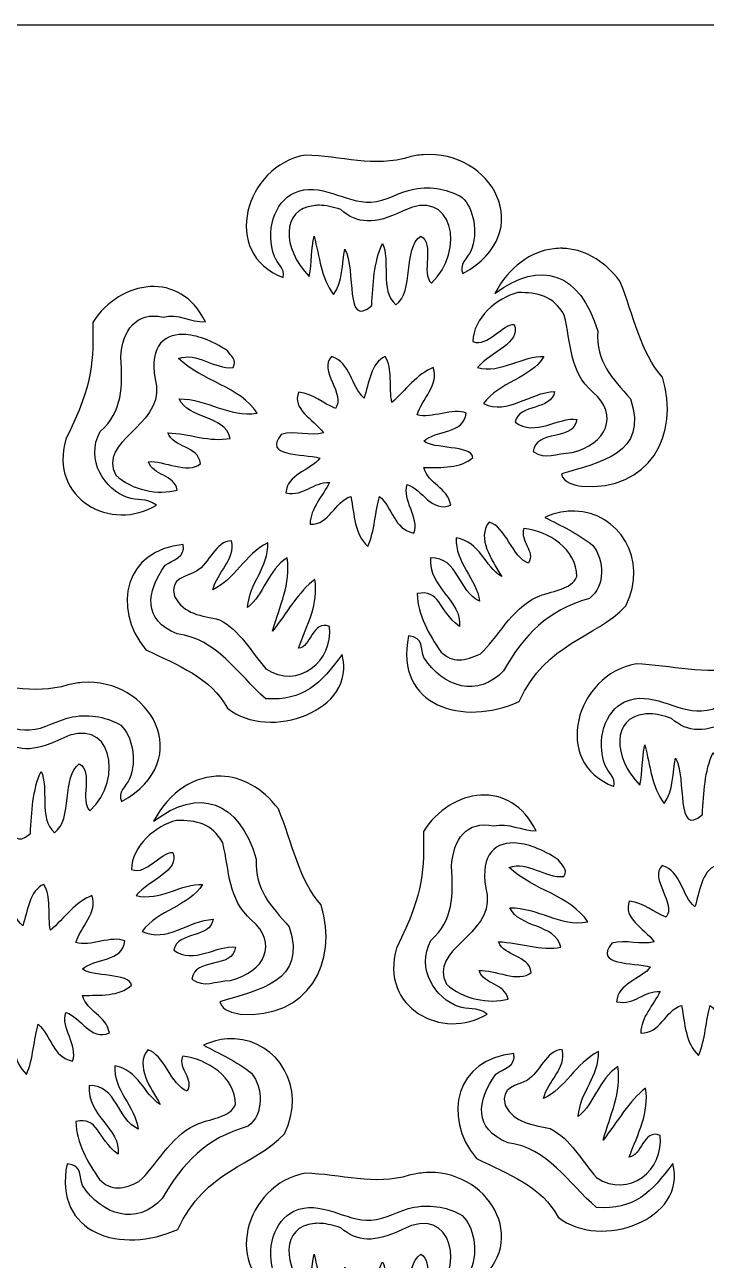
# Model space of a CAD drawing. Header units: centimetres. Extents: x 0.61 to 6.5, y -2.57 to 5.65.
# Drawn here: x 3.648 to 5.075, y 3.064 to 5.65 of the extents above; entities that cross this region are included whole.
import ezdxf

# ---------------------------------------------------------------- set-up
doc = ezdxf.new("R2010")
doc.units = ezdxf.units.CM
doc.header["$MEASUREMENT"] = 0
doc.layers.add('Layer 1', color=7, linetype='Continuous')

msp = doc.modelspace()

# ---------------------------------------------------------------- linework, layer by layer
at = {"layer": 'Layer 1', "color": 253}
for points, knots in [([(0.98792, 5.64961), (0.78502, 5.64961), (0.60758, 5.498), (0.60758, 5.29573), (0.60758, 5.29573), (0.60758, 5.29573), (0.61171, 5.29904), (0.61171, 5.29904), (0.61171, 5.29904), (0.61171, 5.29904), (0.61171, -2.19776), (0.61171, -2.19776), (0.61171, -2.19776), (0.61171, -2.19776), (0.61998, -2.19859), (0.61998, -2.19859), (0.61998, -2.19859), (0.62344, -2.39788), (0.78718, -2.55826), (0.98791, -2.55826), (0.98791, -2.55826), (0.98791, -2.55826), (6.13488, -2.57314), (6.13488, -2.57314), (6.13488, -2.57314), (6.3582, -2.55464), (6.46713, -2.41493), (6.50116, -2.20603), (6.50116, -2.20603), (6.50116, -2.20603), (6.50034, 5.27754), (6.50034, 5.27754), (6.50034, 5.27754), (6.48745, 5.50493), (6.34686, 5.61536), (6.13406, 5.64961), (6.13406, 5.64961), (6.13406, 5.64961), (0.98791, 5.64961), (0.98791, 5.64961), (0.98791, 5.64961), (0.98791, 5.64961), (0.98792, 5.64961), (0.98792, 5.64961)], [0, 0, 0, 0, 0.0833333, 0.0833333, 0.0833333, 0.0833333, 0.1666667, 0.1666667, 0.1666667, 0.1666667, 0.25, 0.25, 0.25, 0.25, 0.3333333, 0.3333333, 0.3333333, 0.3333333, 0.4166667, 0.4166667, 0.4166667, 0.4166667, 0.5, 0.5, 0.5, 0.5, 0.5833333, 0.5833333, 0.5833333, 0.5833333, 0.6666667, 0.6666667, 0.6666667, 0.6666667, 0.75, 0.75, 0.75, 0.75, 0.8333333, 0.8333333, 0.8333333, 0.8333333, 1, 1, 1, 1]), ([(4.48208, 5.37758), (4.62442, 5.38905), (4.72439, 5.21629), (4.56559, 5.12871), (4.56559, 5.12871), (4.55632, 5.14682), (4.575, 5.16181), (4.58213, 5.17584), (4.58213, 5.17584), (4.59877, 5.21511), (4.58761, 5.26578), (4.56394, 5.28829), (4.56394, 5.28829), (4.53704, 5.30415), (4.50099, 5.3129), (4.46307, 5.30565), (4.46307, 5.30565), (4.43144, 5.2996), (4.40404, 5.27999), (4.37294, 5.27836), (4.37294, 5.27836), (4.31942, 5.27556), (4.26686, 5.323), (4.21171, 5.29738), (4.21171, 5.29738), (4.17119, 5.2785), (4.15095, 5.21744), (4.17119, 5.16426), (4.17119, 5.16426), (4.17665, 5.14996), (4.19347, 5.1406), (4.18938, 5.12044), (4.18938, 5.12044), (4.05684, 5.16993), (4.10993, 5.3552), (4.23568, 5.37676), (4.23568, 5.37676), (4.30892, 5.37521), (4.38131, 5.3498), (4.45314, 5.37263), (4.45314, 5.37263), (4.46294, 5.37511), (4.47259, 5.37683), (4.48208, 5.37759), (4.48208, 5.37759), (4.48208, 5.37759), (4.48208, 5.37758), (4.48208, 5.37758)], [0, 0, 0, 0, 0.0769231, 0.0769231, 0.0769231, 0.0769231, 0.1538462, 0.1538462, 0.1538462, 0.1538462, 0.2307692, 0.2307692, 0.2307692, 0.2307692, 0.3076923, 0.3076923, 0.3076923, 0.3076923, 0.3846154, 0.3846154, 0.3846154, 0.3846154, 0.4615385, 0.4615385, 0.4615385, 0.4615385, 0.5384615, 0.5384615, 0.5384615, 0.5384615, 0.6153846, 0.6153846, 0.6153846, 0.6153846, 0.6923077, 0.6923077, 0.6923077, 0.6923077, 0.7692308, 0.7692308, 0.7692308, 0.7692308, 0.8461538, 0.8461538, 0.8461538, 0.8461538, 1, 1, 1, 1]), ([(4.26545, 5.27175), (4.27835, 5.27144), (4.29309, 5.26837), (4.3101, 5.26265), (4.3101, 5.26265), (4.34411, 5.2321), (4.38069, 5.23125), (4.43908, 5.25934), (4.43908, 5.25934), (4.54468, 5.31344), (4.57216, 5.17591), (4.49944, 5.10886), (4.49944, 5.10886), (4.47672, 5.12949), (4.50733, 5.19123), (4.47711, 5.20725), (4.47711, 5.20725), (4.44004, 5.18289), (4.46395, 5.08936), (4.42502, 5.06338), (4.42502, 5.06338), (4.39088, 5.09359), (4.41447, 5.15837), (4.39691, 5.19154), (4.39691, 5.19154), (4.37912, 5.1524), (4.37734, 5.10742), (4.37458, 5.06173), (4.37458, 5.06173), (4.31743, 5.01117), (4.3423, 5.13715), (4.31836, 5.17997), (4.31836, 5.17997), (4.31216, 5.15119), (4.31433, 5.11035), (4.29438, 5.08489), (4.29438, 5.08489), (4.26779, 5.12077), (4.26614, 5.16299), (4.25386, 5.20726), (4.25386, 5.20726), (4.24781, 5.18055), (4.24998, 5.15183), (4.24394, 5.12292), (4.24394, 5.12292), (4.1858, 5.18175), (4.18604, 5.26392), (4.25303, 5.27092), (4.25303, 5.27092), (4.2569, 5.27132), (4.26113, 5.27185), (4.26543, 5.27175), (4.26543, 5.27175), (4.26543, 5.27175), (4.26545, 5.27175), (4.26545, 5.27175)], [0, 0, 0, 0, 0.0666667, 0.0666667, 0.0666667, 0.0666667, 0.1333333, 0.1333333, 0.1333333, 0.1333333, 0.2, 0.2, 0.2, 0.2, 0.2666667, 0.2666667, 0.2666667, 0.2666667, 0.3333333, 0.3333333, 0.3333333, 0.3333333, 0.4, 0.4, 0.4, 0.4, 0.4666667, 0.4666667, 0.4666667, 0.4666667, 0.5333333, 0.5333333, 0.5333333, 0.5333333, 0.6, 0.6, 0.6, 0.6, 0.6666667, 0.6666667, 0.6666667, 0.6666667, 0.7333333, 0.7333333, 0.7333333, 0.7333333, 0.8, 0.8, 0.8, 0.8, 0.8666667, 0.8666667, 0.8666667, 0.8666667, 1, 1, 1, 1]), ([(4.77395, 5.18163), (4.81646, 5.18043), (4.85951, 5.15824), (4.89384, 5.113), (4.89384, 5.113), (4.92302, 5.04199), (4.93683, 4.96338), (4.98314, 4.91208), (4.98314, 4.91208), (5.02073, 4.79124), (4.95489, 4.67243), (4.81364, 4.68388), (4.81364, 4.68388), (4.79918, 4.68622), (4.7767, 4.6906), (4.77147, 4.70951), (4.77147, 4.70951), (4.85109, 4.7341), (4.95519, 4.75071), (4.91617, 4.86661), (4.91617, 4.86661), (4.87779, 4.91035), (4.84407, 4.94372), (4.84754, 5.008), (4.84754, 5.008), (4.81124, 5.13167), (4.72735, 5.15898), (4.63257, 5.08738), (4.63257, 5.08738), (4.66188, 5.14305), (4.70759, 5.1754), (4.75577, 5.18081), (4.75577, 5.18081), (4.76179, 5.18149), (4.76789, 5.18181), (4.77396, 5.18164), (4.77396, 5.18164), (4.77396, 5.18164), (4.77395, 5.18163), (4.77395, 5.18163)], [0, 0, 0, 0, 0.0909091, 0.0909091, 0.0909091, 0.0909091, 0.1818182, 0.1818182, 0.1818182, 0.1818182, 0.2727273, 0.2727273, 0.2727273, 0.2727273, 0.3636364, 0.3636364, 0.3636364, 0.3636364, 0.4545455, 0.4545455, 0.4545455, 0.4545455, 0.5454545, 0.5454545, 0.5454545, 0.5454545, 0.6363636, 0.6363636, 0.6363636, 0.6363636, 0.7272727, 0.7272727, 0.7272727, 0.7272727, 0.8181818, 0.8181818, 0.8181818, 0.8181818, 1, 1, 1, 1]), ([(3.91074, 5.10143), (3.95593, 5.10403), (4.00023, 5.08213), (4.0265, 5.02784), (4.0265, 5.02784), (3.99528, 5.02711), (3.96893, 5.04597), (3.93803, 5.03776), (3.93803, 5.03776), (3.88149, 5.05013), (3.85289, 5.00955), (3.84956, 4.95342), (3.84956, 4.95342), (3.85339, 4.89249), (3.85399, 4.8411), (3.80657, 4.79798), (3.80657, 4.79798), (3.77343, 4.7387), (3.81745, 4.67593), (3.86362, 4.6599), (3.86362, 4.6599), (3.88374, 4.6529), (3.9016, 4.66018), (3.92398, 4.64419), (3.92398, 4.64419), (3.83137, 4.58692), (3.69787, 4.65689), (3.73464, 4.78227), (3.73464, 4.78227), (3.79461, 4.90305), (3.79131, 4.94846), (3.79086, 5.02618), (3.79086, 5.02618), (3.81946, 5.07174), (3.86555, 5.09883), (3.91075, 5.10142), (3.91075, 5.10142), (3.91075, 5.10142), (3.91074, 5.10143), (3.91074, 5.10143)], [0, 0, 0, 0, 0.0909091, 0.0909091, 0.0909091, 0.0909091, 0.1818182, 0.1818182, 0.1818182, 0.1818182, 0.2727273, 0.2727273, 0.2727273, 0.2727273, 0.3636364, 0.3636364, 0.3636364, 0.3636364, 0.4545455, 0.4545455, 0.4545455, 0.4545455, 0.5454545, 0.5454545, 0.5454545, 0.5454545, 0.6363636, 0.6363636, 0.6363636, 0.6363636, 0.7272727, 0.7272727, 0.7272727, 0.7272727, 0.8181818, 0.8181818, 0.8181818, 0.8181818, 1, 1, 1, 1]), ([(4.68052, 5.08902), (4.72162, 5.0895), (4.75535, 5.08256), (4.77726, 5.04189), (4.77726, 5.04189), (4.79214, 4.98367), (4.78729, 4.92412), (4.83762, 4.88066), (4.83762, 4.88066), (4.89334, 4.83194), (4.86573, 4.77222), (4.7938, 4.75416), (4.7938, 4.75416), (4.76056, 4.75314), (4.7382, 4.73779), (4.71277, 4.75664), (4.71277, 4.75664), (4.71747, 4.80388), (4.79884, 4.77654), (4.80372, 4.82361), (4.80372, 4.82361), (4.76711, 4.82986), (4.71557, 4.78615), (4.67474, 4.81782), (4.67474, 4.81782), (4.68317, 4.85812), (4.75051, 4.84052), (4.75742, 4.88231), (4.75742, 4.88231), (4.70553, 4.8796), (4.6599, 4.83243), (4.60859, 4.85668), (4.60859, 4.85668), (4.6418, 4.90289), (4.7061, 4.90828), (4.73509, 4.95507), (4.73509, 4.95507), (4.69294, 4.9579), (4.64373, 4.91902), (4.59618, 4.93192), (4.59618, 4.93192), (4.62426, 4.96551), (4.68745, 4.98291), (4.67307, 5.02204), (4.67307, 5.02204), (4.64856, 5.02475), (4.61847, 4.97377), (4.58625, 4.98649), (4.58625, 4.98649), (4.58691, 5.03527), (4.63659, 5.07832), (4.68051, 5.08902), (4.68051, 5.08902), (4.68051, 5.08902), (4.68052, 5.08902), (4.68052, 5.08902)], [0, 0, 0, 0, 0.0666667, 0.0666667, 0.0666667, 0.0666667, 0.1333333, 0.1333333, 0.1333333, 0.1333333, 0.2, 0.2, 0.2, 0.2, 0.2666667, 0.2666667, 0.2666667, 0.2666667, 0.3333333, 0.3333333, 0.3333333, 0.3333333, 0.4, 0.4, 0.4, 0.4, 0.4666667, 0.4666667, 0.4666667, 0.4666667, 0.5333333, 0.5333333, 0.5333333, 0.5333333, 0.6, 0.6, 0.6, 0.6, 0.6666667, 0.6666667, 0.6666667, 0.6666667, 0.7333333, 0.7333333, 0.7333333, 0.7333333, 0.8, 0.8, 0.8, 0.8, 0.8666667, 0.8666667, 0.8666667, 0.8666667, 1, 1, 1, 1]), ([(3.9802, 5.00138), (4.00727, 5.00074), (4.04011, 4.98882), (4.0728, 4.96748), (4.0728, 4.96748), (4.07909, 4.95629), (4.09474, 4.94839), (4.08437, 4.93193), (4.08437, 4.93193), (4.04483, 4.92842), (4.00856, 4.96545), (3.97027, 4.95095), (3.97027, 4.95095), (4.01942, 4.90361), (4.09964, 4.89193), (4.13481, 4.83685), (4.13481, 4.83685), (4.0758, 4.82689), (4.03091, 4.86699), (3.97192, 4.86662), (3.97192, 4.86662), (3.99145, 4.82338), (4.06607, 4.83403), (4.07858, 4.78394), (4.07858, 4.78394), (4.03612, 4.77548), (3.99371, 4.79388), (3.94794, 4.79552), (3.94794, 4.79552), (3.95992, 4.76329), (4.01091, 4.76944), (4.01657, 4.73103), (4.01657, 4.73103), (3.99014, 4.70817), (3.93838, 4.7382), (3.90743, 4.73516), (3.90743, 4.73516), (3.91689, 4.70505), (3.96173, 4.70907), (3.96779, 4.67563), (3.96779, 4.67563), (3.92823, 4.66458), (3.87214, 4.67552), (3.83881, 4.70705), (3.83881, 4.70705), (3.80076, 4.7796), (3.93487, 4.80829), (3.92397, 4.89391), (3.92397, 4.89391), (3.90638, 4.97134), (3.93508, 5.00247), (3.98019, 5.0014), (3.98019, 5.0014), (3.98019, 5.0014), (3.9802, 5.00138), (3.9802, 5.00138)], [0, 0, 0, 0, 0.0666667, 0.0666667, 0.0666667, 0.0666667, 0.1333333, 0.1333333, 0.1333333, 0.1333333, 0.2, 0.2, 0.2, 0.2, 0.2666667, 0.2666667, 0.2666667, 0.2666667, 0.3333333, 0.3333333, 0.3333333, 0.3333333, 0.4, 0.4, 0.4, 0.4, 0.4666667, 0.4666667, 0.4666667, 0.4666667, 0.5333333, 0.5333333, 0.5333333, 0.5333333, 0.6, 0.6, 0.6, 0.6, 0.6666667, 0.6666667, 0.6666667, 0.6666667, 0.7333333, 0.7333333, 0.7333333, 0.7333333, 0.8, 0.8, 0.8, 0.8, 0.8666667, 0.8666667, 0.8666667, 0.8666667, 1, 1, 1, 1]), ([(4.29026, 4.95508), (4.3303, 4.94304), (4.33129, 4.89244), (4.35888, 4.86826), (4.35888, 4.86826), (4.36813, 4.89826), (4.37357, 4.94362), (4.4027, 4.95508), (4.4027, 4.95508), (4.41941, 4.93105), (4.41021, 4.88971), (4.41676, 4.85917), (4.41676, 4.85917), (4.44489, 4.88359), (4.47012, 4.91986), (4.50358, 4.93193), (4.50358, 4.93193), (4.51681, 4.89689), (4.47929, 4.86542), (4.46968, 4.83354), (4.46968, 4.83354), (4.49939, 4.82399), (4.54618, 4.84895), (4.57221, 4.83685), (4.57221, 4.83685), (4.56807, 4.79237), (4.50905, 4.80195), (4.48374, 4.77815), (4.48374, 4.77815), (4.50214, 4.76134), (4.58316, 4.7698), (4.58627, 4.74425), (4.58627, 4.74425), (4.55986, 4.72021), (4.52155, 4.72372), (4.48374, 4.72275), (4.48374, 4.72275), (4.49343, 4.68762), (4.53326, 4.68227), (4.53996, 4.6442), (4.53996, 4.6442), (4.50051, 4.62742), (4.48076, 4.67716), (4.44901, 4.68719), (4.44901, 4.68719), (4.43757, 4.65462), (4.47501, 4.61866), (4.46307, 4.58549), (4.46307, 4.58549), (4.42102, 4.59358), (4.41783, 4.63927), (4.39114, 4.66238), (4.39114, 4.66238), (4.38165, 4.63236), (4.38104, 4.58956), (4.36634, 4.55737), (4.36634, 4.55737), (4.33835, 4.58519), (4.3387, 4.62217), (4.33079, 4.66238), (4.33079, 4.66238), (4.29593, 4.65114), (4.28707, 4.60275), (4.24563, 4.6045), (4.24563, 4.6045), (4.24624, 4.63811), (4.27276, 4.66368), (4.28614, 4.69132), (4.28614, 4.69132), (4.25145, 4.69329), (4.23478, 4.66226), (4.19519, 4.66982), (4.19519, 4.66982), (4.19651, 4.70822), (4.24571, 4.71655), (4.26629, 4.74258), (4.26629, 4.74258), (4.22935, 4.75297), (4.14632, 4.74462), (4.18526, 4.79219), (4.18526, 4.79219), (4.21408, 4.80106), (4.24631, 4.78753), (4.27373, 4.7955), (4.27373, 4.7955), (4.25106, 4.82512), (4.20766, 4.84438), (4.22164, 4.88066), (4.22164, 4.88066), (4.2537, 4.87592), (4.27241, 4.85731), (4.29853, 4.84676), (4.29853, 4.84676), (4.32106, 4.87458), (4.26251, 4.92788), (4.29026, 4.95507), (4.29026, 4.95507), (4.29026, 4.95507), (4.29026, 4.95508), (4.29026, 4.95508)], [0, 0, 0, 0, 0.0384615, 0.0384615, 0.0384615, 0.0384615, 0.0769231, 0.0769231, 0.0769231, 0.0769231, 0.1153846, 0.1153846, 0.1153846, 0.1153846, 0.1538462, 0.1538462, 0.1538462, 0.1538462, 0.1923077, 0.1923077, 0.1923077, 0.1923077, 0.2307692, 0.2307692, 0.2307692, 0.2307692, 0.2692308, 0.2692308, 0.2692308, 0.2692308, 0.3076923, 0.3076923, 0.3076923, 0.3076923, 0.3461538, 0.3461538, 0.3461538, 0.3461538, 0.3846154, 0.3846154, 0.3846154, 0.3846154, 0.4230769, 0.4230769, 0.4230769, 0.4230769, 0.4615385, 0.4615385, 0.4615385, 0.4615385, 0.5, 0.5, 0.5, 0.5, 0.5384615, 0.5384615, 0.5384615, 0.5384615, 0.5769231, 0.5769231, 0.5769231, 0.5769231, 0.6153846, 0.6153846, 0.6153846, 0.6153846, 0.6538462, 0.6538462, 0.6538462, 0.6538462, 0.6923077, 0.6923077, 0.6923077, 0.6923077, 0.7307692, 0.7307692, 0.7307692, 0.7307692, 0.7692308, 0.7692308, 0.7692308, 0.7692308, 0.8076923, 0.8076923, 0.8076923, 0.8076923, 0.8461538, 0.8461538, 0.8461538, 0.8461538, 0.8846154, 0.8846154, 0.8846154, 0.8846154, 0.9230769, 0.9230769, 0.9230769, 0.9230769, 1, 1, 1, 1]), ([(4.79958, 4.63179), (4.89097, 4.62943), (4.95507, 4.53141), (4.90624, 4.43335), (4.90624, 4.43335), (4.84117, 4.3641), (4.74147, 4.35908), (4.683, 4.23326), (4.683, 4.23326), (4.56615, 4.18001), (4.42181, 4.22264), (4.45149, 4.37051), (4.45149, 4.37051), (4.4854, 4.36718), (4.47575, 4.34285), (4.48374, 4.32503), (4.48374, 4.32503), (4.52445, 4.26271), (4.59697, 4.23989), (4.65076, 4.29774), (4.65076, 4.29774), (4.69438, 4.37346), (4.74109, 4.42329), (4.83018, 4.44905), (4.83018, 4.44905), (4.86412, 4.47501), (4.86181, 4.52935), (4.83762, 4.55984), (4.83762, 4.55984), (4.80586, 4.58551), (4.76992, 4.60146), (4.73675, 4.61854), (4.73675, 4.61854), (4.7519, 4.62527), (4.76697, 4.62929), (4.7814, 4.63094), (4.7814, 4.63094), (4.78771, 4.63166), (4.7935, 4.63192), (4.79959, 4.63177), (4.79959, 4.63177), (4.79959, 4.63177), (4.79958, 4.63179), (4.79958, 4.63179)], [0, 0, 0, 0, 0.0833333, 0.0833333, 0.0833333, 0.0833333, 0.1666667, 0.1666667, 0.1666667, 0.1666667, 0.25, 0.25, 0.25, 0.25, 0.3333333, 0.3333333, 0.3333333, 0.3333333, 0.4166667, 0.4166667, 0.4166667, 0.4166667, 0.5, 0.5, 0.5, 0.5, 0.5833333, 0.5833333, 0.5833333, 0.5833333, 0.6666667, 0.6666667, 0.6666667, 0.6666667, 0.75, 0.75, 0.75, 0.75, 0.8333333, 0.8333333, 0.8333333, 0.8333333, 1, 1, 1, 1]), ([(4.62016, 4.60864), (4.65407, 4.60108), (4.66964, 4.53364), (4.70284, 4.52265), (4.70284, 4.52265), (4.71753, 4.54896), (4.68366, 4.56807), (4.69292, 4.59541), (4.69292, 4.59541), (4.74427, 4.5902), (4.80401, 4.55245), (4.80372, 4.49454), (4.80372, 4.49454), (4.79325, 4.46651), (4.74896, 4.46519), (4.71938, 4.45155), (4.71938, 4.45155), (4.66699, 4.42739), (4.63704, 4.36389), (4.60197, 4.33331), (4.60197, 4.33331), (4.57007, 4.31765), (4.54448, 4.31265), (4.51929, 4.33744), (4.51929, 4.33744), (4.4943, 4.37414), (4.4715, 4.41346), (4.46968, 4.45898), (4.46968, 4.45898), (4.51747, 4.46916), (4.51289, 4.42552), (4.55815, 4.39035), (4.55815, 4.39035), (4.56484, 4.44477), (4.49216, 4.47058), (4.49779, 4.53422), (4.49779, 4.53422), (4.55599, 4.53524), (4.55651, 4.46285), (4.60032, 4.44327), (4.60032, 4.44327), (4.59432, 4.49025), (4.54815, 4.52448), (4.55154, 4.57556), (4.55154, 4.57556), (4.60158, 4.56675), (4.61057, 4.517), (4.64662, 4.49453), (4.64662, 4.49453), (4.62588, 4.5302), (4.59377, 4.57475), (4.62016, 4.60863), (4.62016, 4.60863), (4.62016, 4.60863), (4.62016, 4.60864), (4.62016, 4.60864)], [0, 0, 0, 0, 0.0666667, 0.0666667, 0.0666667, 0.0666667, 0.1333333, 0.1333333, 0.1333333, 0.1333333, 0.2, 0.2, 0.2, 0.2, 0.2666667, 0.2666667, 0.2666667, 0.2666667, 0.3333333, 0.3333333, 0.3333333, 0.3333333, 0.4, 0.4, 0.4, 0.4, 0.4666667, 0.4666667, 0.4666667, 0.4666667, 0.5333333, 0.5333333, 0.5333333, 0.5333333, 0.6, 0.6, 0.6, 0.6, 0.6666667, 0.6666667, 0.6666667, 0.6666667, 0.7333333, 0.7333333, 0.7333333, 0.7333333, 0.8, 0.8, 0.8, 0.8, 0.8666667, 0.8666667, 0.8666667, 0.8666667, 1, 1, 1, 1]), ([(3.9802, 4.56151), (3.98575, 4.53617), (3.95822, 4.52906), (3.94216, 4.51852), (3.94216, 4.51852), (3.90271, 4.46155), (3.89487, 4.40411), (3.96779, 4.37465), (3.96779, 4.37465), (4.05003, 4.36518), (4.0945, 4.29019), (4.153, 4.23905), (4.153, 4.23905), (4.23185, 4.23436), (4.26763, 4.26969), (4.31258, 4.33165), (4.31258, 4.33165), (4.34436, 4.21401), (4.16059, 4.14856), (4.0728, 4.2192), (4.0728, 4.2192), (4.03889, 4.2825), (3.96816, 4.31014), (3.90165, 4.34157), (3.90165, 4.34157), (3.82874, 4.43131), (3.85956, 4.55114), (3.9802, 4.5615), (3.9802, 4.5615), (3.9802, 4.5615), (3.9802, 4.56151), (3.9802, 4.56151)], [0, 0, 0, 0, 0.1111111, 0.1111111, 0.1111111, 0.1111111, 0.2222222, 0.2222222, 0.2222222, 0.2222222, 0.3333333, 0.3333333, 0.3333333, 0.3333333, 0.4444444, 0.4444444, 0.4444444, 0.4444444, 0.5555556, 0.5555556, 0.5555556, 0.5555556, 0.6666667, 0.6666667, 0.6666667, 0.6666667, 0.7777778, 0.7777778, 0.7777778, 0.7777778, 1, 1, 1, 1]), ([(4.08107, 4.56978), (4.09062, 4.52907), (4.0501, 4.50391), (4.04221, 4.46725), (4.04221, 4.46725), (4.08793, 4.48825), (4.10887, 4.54131), (4.15714, 4.56564), (4.15714, 4.56564), (4.15891, 4.51254), (4.11854, 4.48312), (4.11497, 4.43004), (4.11497, 4.43004), (4.14897, 4.45701), (4.1577, 4.50808), (4.19765, 4.53422), (4.19765, 4.53422), (4.20589, 4.47742), (4.18186, 4.43503), (4.16706, 4.38043), (4.16706, 4.38043), (4.19557, 4.41701), (4.22271, 4.46468), (4.25553, 4.48874), (4.25553, 4.48874), (4.26417, 4.43812), (4.23958, 4.39425), (4.22163, 4.34487), (4.22163, 4.34487), (4.24719, 4.34631), (4.25104, 4.40443), (4.28612, 4.39035), (4.28612, 4.39035), (4.29508, 4.31846), (4.22057, 4.25677), (4.153, 4.30188), (4.153, 4.30188), (4.1217, 4.33743), (4.09918, 4.38236), (4.05626, 4.40441), (4.05626, 4.40441), (4.01729, 4.41328), (3.98208, 4.41519), (3.962, 4.45319), (3.962, 4.45319), (3.9512, 4.49344), (3.98703, 4.4933), (4.0083, 4.50611), (4.0083, 4.50611), (4.03404, 4.52158), (4.04855, 4.56931), (4.08106, 4.56978), (4.08106, 4.56978), (4.08106, 4.56978), (4.08107, 4.56978), (4.08107, 4.56978)], [0, 0, 0, 0, 0.0666667, 0.0666667, 0.0666667, 0.0666667, 0.1333333, 0.1333333, 0.1333333, 0.1333333, 0.2, 0.2, 0.2, 0.2, 0.2666667, 0.2666667, 0.2666667, 0.2666667, 0.3333333, 0.3333333, 0.3333333, 0.3333333, 0.4, 0.4, 0.4, 0.4, 0.4666667, 0.4666667, 0.4666667, 0.4666667, 0.5333333, 0.5333333, 0.5333333, 0.5333333, 0.6, 0.6, 0.6, 0.6, 0.6666667, 0.6666667, 0.6666667, 0.6666667, 0.7333333, 0.7333333, 0.7333333, 0.7333333, 0.8, 0.8, 0.8, 0.8, 0.8666667, 0.8666667, 0.8666667, 0.8666667, 1, 1, 1, 1]), ([(5.17413, 4.31264), (5.31646, 4.32411), (5.41644, 4.15135), (5.25764, 4.06377), (5.25764, 4.06377), (5.24837, 4.08188), (5.26705, 4.09687), (5.27418, 4.1109), (5.27418, 4.1109), (5.29082, 4.15017), (5.27967, 4.20084), (5.25599, 4.22335), (5.25599, 4.22335), (5.22908, 4.23921), (5.19304, 4.24796), (5.15512, 4.24071), (5.15512, 4.24071), (5.12349, 4.23466), (5.09609, 4.21505), (5.065, 4.21342), (5.065, 4.21342), (5.01147, 4.21062), (4.95892, 4.25806), (4.90377, 4.23244), (4.90377, 4.23244), (4.86325, 4.21356), (4.84301, 4.1525), (4.86326, 4.09932), (4.86326, 4.09932), (4.86871, 4.08502), (4.88554, 4.07566), (4.88145, 4.0555), (4.88145, 4.0555), (4.74891, 4.10499), (4.802, 4.29026), (4.92775, 4.31182), (4.92775, 4.31182), (5.00099, 4.31027), (5.07338, 4.28486), (5.14521, 4.30769), (5.14521, 4.30769), (5.15501, 4.31017), (5.16466, 4.31189), (5.17415, 4.31265), (5.17415, 4.31265), (5.17415, 4.31265), (5.17413, 4.31264), (5.17413, 4.31264)], [0, 0, 0, 0, 0.0769231, 0.0769231, 0.0769231, 0.0769231, 0.1538462, 0.1538462, 0.1538462, 0.1538462, 0.2307692, 0.2307692, 0.2307692, 0.2307692, 0.3076923, 0.3076923, 0.3076923, 0.3076923, 0.3846154, 0.3846154, 0.3846154, 0.3846154, 0.4615385, 0.4615385, 0.4615385, 0.4615385, 0.5384615, 0.5384615, 0.5384615, 0.5384615, 0.6153846, 0.6153846, 0.6153846, 0.6153846, 0.6923077, 0.6923077, 0.6923077, 0.6923077, 0.7692308, 0.7692308, 0.7692308, 0.7692308, 0.8461538, 0.8461538, 0.8461538, 0.8461538, 1, 1, 1, 1]), ([(3.7677, 4.27295), (3.91004, 4.28442), (4.01001, 4.11166), (3.85121, 4.02408), (3.85121, 4.02408), (3.84194, 4.04219), (3.86062, 4.05718), (3.86775, 4.07121), (3.86775, 4.07121), (3.88439, 4.11048), (3.87323, 4.16115), (3.84956, 4.18366), (3.84956, 4.18366), (3.82266, 4.19952), (3.78661, 4.20827), (3.74869, 4.20102), (3.74869, 4.20102), (3.71706, 4.19497), (3.68966, 4.17536), (3.65856, 4.17373), (3.65856, 4.17373), (3.60504, 4.17093), (3.55248, 4.21837), (3.49733, 4.19275), (3.49733, 4.19275), (3.45681, 4.17387), (3.43657, 4.11281), (3.45681, 4.05963), (3.45681, 4.05963), (3.46227, 4.04533), (3.47909, 4.03597), (3.475, 4.01581), (3.475, 4.01581), (3.34246, 4.0653), (3.39555, 4.25057), (3.5213, 4.27213), (3.5213, 4.27213), (3.59454, 4.27058), (3.66693, 4.24517), (3.73876, 4.268), (3.73876, 4.268), (3.74856, 4.27048), (3.75821, 4.2722), (3.7677, 4.27296), (3.7677, 4.27296), (3.7677, 4.27296), (3.7677, 4.27295), (3.7677, 4.27295)], [0, 0, 0, 0, 0.0769231, 0.0769231, 0.0769231, 0.0769231, 0.1538462, 0.1538462, 0.1538462, 0.1538462, 0.2307692, 0.2307692, 0.2307692, 0.2307692, 0.3076923, 0.3076923, 0.3076923, 0.3076923, 0.3846154, 0.3846154, 0.3846154, 0.3846154, 0.4615385, 0.4615385, 0.4615385, 0.4615385, 0.5384615, 0.5384615, 0.5384615, 0.5384615, 0.6153846, 0.6153846, 0.6153846, 0.6153846, 0.6923077, 0.6923077, 0.6923077, 0.6923077, 0.7692308, 0.7692308, 0.7692308, 0.7692308, 0.8461538, 0.8461538, 0.8461538, 0.8461538, 1, 1, 1, 1]), ([(4.9575, 4.20763), (4.9704, 4.20708), (4.98513, 4.20342), (5.00215, 4.19771), (5.00215, 4.19771), (5.03615, 4.16716), (5.07273, 4.16714), (5.13113, 4.19523), (5.13113, 4.19523), (5.23673, 4.24933), (5.26421, 4.11098), (5.19149, 4.04392), (5.19149, 4.04392), (5.16877, 4.06455), (5.19938, 4.12629), (5.16916, 4.14231), (5.16916, 4.14231), (5.13209, 4.11795), (5.156, 4.02442), (5.11707, 3.99844), (5.11707, 3.99844), (5.08293, 4.02865), (5.10652, 4.09343), (5.08896, 4.1266), (5.08896, 4.1266), (5.07117, 4.08746), (5.06939, 4.04248), (5.06663, 3.99679), (5.06663, 3.99679), (5.00948, 3.94623), (5.03435, 4.07221), (5.01041, 4.11503), (5.01041, 4.11503), (5.00421, 4.08625), (5.00638, 4.04541), (4.98643, 4.01995), (4.98643, 4.01995), (4.95984, 4.05583), (4.95819, 4.09805), (4.94592, 4.14232), (4.94592, 4.14232), (4.93987, 4.11561), (4.94204, 4.08689), (4.936, 4.05798), (4.936, 4.05798), (4.87786, 4.11681), (4.8781, 4.1998), (4.94509, 4.20681), (4.94509, 4.20681), (4.94896, 4.20721), (4.95319, 4.20782), (4.95749, 4.20764), (4.95749, 4.20764), (4.95749, 4.20764), (4.9575, 4.20763), (4.9575, 4.20763)], [0, 0, 0, 0, 0.0666667, 0.0666667, 0.0666667, 0.0666667, 0.1333333, 0.1333333, 0.1333333, 0.1333333, 0.2, 0.2, 0.2, 0.2, 0.2666667, 0.2666667, 0.2666667, 0.2666667, 0.3333333, 0.3333333, 0.3333333, 0.3333333, 0.4, 0.4, 0.4, 0.4, 0.4666667, 0.4666667, 0.4666667, 0.4666667, 0.5333333, 0.5333333, 0.5333333, 0.5333333, 0.6, 0.6, 0.6, 0.6, 0.6666667, 0.6666667, 0.6666667, 0.6666667, 0.7333333, 0.7333333, 0.7333333, 0.7333333, 0.8, 0.8, 0.8, 0.8, 0.8666667, 0.8666667, 0.8666667, 0.8666667, 1, 1, 1, 1]), ([(3.55108, 4.16712), (3.56398, 4.16681), (3.57872, 4.16374), (3.59573, 4.15802), (3.59573, 4.15802), (3.62974, 4.12747), (3.66549, 4.12662), (3.72389, 4.15471), (3.72389, 4.15471), (3.82949, 4.20881), (3.8578, 4.07128), (3.78508, 4.00423), (3.78508, 4.00423), (3.76236, 4.02486), (3.79297, 4.0866), (3.76275, 4.10262), (3.76275, 4.10262), (3.72568, 4.07826), (3.74959, 3.98473), (3.71066, 3.95875), (3.71066, 3.95875), (3.67652, 3.98896), (3.70011, 4.05374), (3.68255, 4.08691), (3.68255, 4.08691), (3.66476, 4.04777), (3.66298, 4.00279), (3.66022, 3.9571), (3.66022, 3.9571), (3.60307, 3.90654), (3.62794, 4.03252), (3.604, 4.07534), (3.604, 4.07534), (3.5978, 4.04656), (3.59997, 4.00572), (3.58002, 3.98026), (3.58002, 3.98026), (3.55343, 4.01614), (3.55178, 4.05836), (3.5395, 4.10263), (3.5395, 4.10263), (3.53345, 4.07592), (3.53562, 4.0472), (3.52958, 4.01829), (3.52958, 4.01829), (3.47144, 4.07712), (3.47168, 4.15929), (3.53867, 4.16629), (3.53867, 4.16629), (3.54254, 4.16669), (3.54677, 4.16722), (3.55107, 4.16712), (3.55107, 4.16712), (3.55107, 4.16712), (3.55108, 4.16712), (3.55108, 4.16712)], [0, 0, 0, 0, 0.0666667, 0.0666667, 0.0666667, 0.0666667, 0.1333333, 0.1333333, 0.1333333, 0.1333333, 0.2, 0.2, 0.2, 0.2, 0.2666667, 0.2666667, 0.2666667, 0.2666667, 0.3333333, 0.3333333, 0.3333333, 0.3333333, 0.4, 0.4, 0.4, 0.4, 0.4666667, 0.4666667, 0.4666667, 0.4666667, 0.5333333, 0.5333333, 0.5333333, 0.5333333, 0.6, 0.6, 0.6, 0.6, 0.6666667, 0.6666667, 0.6666667, 0.6666667, 0.7333333, 0.7333333, 0.7333333, 0.7333333, 0.8, 0.8, 0.8, 0.8, 0.8666667, 0.8666667, 0.8666667, 0.8666667, 1, 1, 1, 1]), ([(4.05957, 4.07699), (4.10208, 4.07581), (4.14513, 4.0536), (4.17946, 4.00836), (4.17946, 4.00836), (4.20864, 3.93735), (4.22245, 3.85874), (4.26876, 3.80744), (4.26876, 3.80744), (4.30635, 3.6866), (4.24051, 3.56779), (4.09926, 3.57924), (4.09926, 3.57924), (4.0848, 3.58158), (4.06232, 3.58596), (4.05709, 3.60487), (4.05709, 3.60487), (4.13671, 3.62946), (4.24081, 3.64607), (4.20179, 3.76197), (4.20179, 3.76197), (4.16341, 3.80571), (4.12969, 3.83908), (4.13316, 3.90336), (4.13316, 3.90336), (4.09686, 4.02703), (4.01297, 4.05434), (3.91819, 3.98274), (3.91819, 3.98274), (3.95117, 4.04537), (4.00492, 4.07852), (4.05958, 4.077), (4.05958, 4.077), (4.05958, 4.077), (4.05957, 4.07699), (4.05957, 4.07699)], [0, 0, 0, 0, 0.1, 0.1, 0.1, 0.1, 0.2, 0.2, 0.2, 0.2, 0.3, 0.3, 0.3, 0.3, 0.4, 0.4, 0.4, 0.4, 0.5, 0.5, 0.5, 0.5, 0.6, 0.6, 0.6, 0.6, 0.7, 0.7, 0.7, 0.7, 0.8, 0.8, 0.8, 0.8, 1, 1, 1, 1]), ([(4.60279, 4.0373), (4.64799, 4.0399), (4.69228, 4.01717), (4.71855, 3.96289), (4.71855, 3.96289), (4.68733, 3.96216), (4.66098, 3.98102), (4.63008, 3.97281), (4.63008, 3.97281), (4.57355, 3.98518), (4.54494, 3.9446), (4.54161, 3.88847), (4.54161, 3.88847), (4.54544, 3.82754), (4.54604, 3.77615), (4.49862, 3.73303), (4.49862, 3.73303), (4.46548, 3.67375), (4.50949, 3.61098), (4.55567, 3.59495), (4.55567, 3.59495), (4.57579, 3.58795), (4.59364, 3.59523), (4.61603, 3.57924), (4.61603, 3.57924), (4.52342, 3.52197), (4.38992, 3.59194), (4.42669, 3.71732), (4.42669, 3.71732), (4.48666, 3.8381), (4.48336, 3.88351), (4.48291, 3.96123), (4.48291, 3.96123), (4.51151, 4.00679), (4.5576, 4.0347), (4.6028, 4.0373), (4.6028, 4.0373), (4.6028, 4.0373), (4.60279, 4.0373), (4.60279, 4.0373)], [0, 0, 0, 0, 0.0909091, 0.0909091, 0.0909091, 0.0909091, 0.1818182, 0.1818182, 0.1818182, 0.1818182, 0.2727273, 0.2727273, 0.2727273, 0.2727273, 0.3636364, 0.3636364, 0.3636364, 0.3636364, 0.4545455, 0.4545455, 0.4545455, 0.4545455, 0.5454545, 0.5454545, 0.5454545, 0.5454545, 0.6363636, 0.6363636, 0.6363636, 0.6363636, 0.7272727, 0.7272727, 0.7272727, 0.7272727, 0.8181818, 0.8181818, 0.8181818, 0.8181818, 1, 1, 1, 1]), ([(3.96614, 3.98439), (4.00724, 3.98487), (4.04097, 3.97793), (4.06288, 3.93726), (4.06288, 3.93726), (4.07776, 3.87904), (4.07291, 3.81949), (4.12324, 3.77603), (4.12324, 3.77603), (4.17896, 3.72731), (4.15135, 3.66759), (4.07942, 3.64953), (4.07942, 3.64953), (4.04618, 3.64851), (4.02382, 3.63316), (3.99839, 3.65201), (3.99839, 3.65201), (4.00309, 3.69925), (4.08446, 3.67191), (4.08934, 3.71898), (4.08934, 3.71898), (4.05273, 3.72523), (4.00119, 3.68152), (3.96036, 3.71319), (3.96036, 3.71319), (3.96879, 3.75349), (4.03613, 3.73589), (4.04304, 3.77768), (4.04304, 3.77768), (3.99115, 3.77497), (3.94552, 3.7278), (3.89421, 3.75205), (3.89421, 3.75205), (3.92742, 3.79826), (3.99172, 3.80365), (4.02071, 3.85044), (4.02071, 3.85044), (3.97856, 3.85327), (3.92935, 3.81439), (3.8818, 3.82729), (3.8818, 3.82729), (3.90988, 3.86088), (3.97307, 3.87828), (3.95869, 3.91741), (3.95869, 3.91741), (3.93418, 3.92012), (3.90409, 3.86914), (3.87187, 3.88186), (3.87187, 3.88186), (3.87253, 3.93064), (3.92222, 3.97369), (3.96613, 3.98439), (3.96613, 3.98439), (3.96613, 3.98439), (3.96614, 3.98439), (3.96614, 3.98439)], [0, 0, 0, 0, 0.0666667, 0.0666667, 0.0666667, 0.0666667, 0.1333333, 0.1333333, 0.1333333, 0.1333333, 0.2, 0.2, 0.2, 0.2, 0.2666667, 0.2666667, 0.2666667, 0.2666667, 0.3333333, 0.3333333, 0.3333333, 0.3333333, 0.4, 0.4, 0.4, 0.4, 0.4666667, 0.4666667, 0.4666667, 0.4666667, 0.5333333, 0.5333333, 0.5333333, 0.5333333, 0.6, 0.6, 0.6, 0.6, 0.6666667, 0.6666667, 0.6666667, 0.6666667, 0.7333333, 0.7333333, 0.7333333, 0.7333333, 0.8, 0.8, 0.8, 0.8, 0.8666667, 0.8666667, 0.8666667, 0.8666667, 1, 1, 1, 1]), ([(4.67225, 3.93726), (4.69932, 3.93662), (4.73216, 3.92387), (4.76485, 3.90253), (4.76485, 3.90253), (4.77114, 3.89134), (4.78679, 3.88344), (4.77643, 3.86698), (4.77643, 3.86698), (4.73689, 3.86347), (4.70062, 3.9005), (4.66233, 3.886), (4.66233, 3.886), (4.71148, 3.83866), (4.7917, 3.82698), (4.82687, 3.7719), (4.82687, 3.7719), (4.76786, 3.76194), (4.72297, 3.80204), (4.66398, 3.80167), (4.66398, 3.80167), (4.68351, 3.75843), (4.75812, 3.76908), (4.77064, 3.71899), (4.77064, 3.71899), (4.72818, 3.71053), (4.68577, 3.72893), (4.64, 3.73057), (4.64, 3.73057), (4.65198, 3.69834), (4.70297, 3.70449), (4.70863, 3.66608), (4.70863, 3.66608), (4.6822, 3.64322), (4.63045, 3.67325), (4.59949, 3.67021), (4.59949, 3.67021), (4.60895, 3.6401), (4.65379, 3.64412), (4.65985, 3.61068), (4.65985, 3.61068), (4.62029, 3.59963), (4.56421, 3.61057), (4.53087, 3.6421), (4.53087, 3.6421), (4.49282, 3.71465), (4.62694, 3.74334), (4.61603, 3.82896), (4.61603, 3.82896), (4.59844, 3.90639), (4.62713, 3.93834), (4.67225, 3.93727), (4.67225, 3.93727), (4.67225, 3.93727), (4.67225, 3.93726), (4.67225, 3.93726)], [0, 0, 0, 0, 0.0666667, 0.0666667, 0.0666667, 0.0666667, 0.1333333, 0.1333333, 0.1333333, 0.1333333, 0.2, 0.2, 0.2, 0.2, 0.2666667, 0.2666667, 0.2666667, 0.2666667, 0.3333333, 0.3333333, 0.3333333, 0.3333333, 0.4, 0.4, 0.4, 0.4, 0.4666667, 0.4666667, 0.4666667, 0.4666667, 0.5333333, 0.5333333, 0.5333333, 0.5333333, 0.6, 0.6, 0.6, 0.6, 0.6666667, 0.6666667, 0.6666667, 0.6666667, 0.7333333, 0.7333333, 0.7333333, 0.7333333, 0.8, 0.8, 0.8, 0.8, 0.8666667, 0.8666667, 0.8666667, 0.8666667, 1, 1, 1, 1]), ([(4.98231, 3.89013), (5.02234, 3.87809), (5.02334, 3.82749), (5.05093, 3.80331), (5.05093, 3.80331), (5.06018, 3.83331), (5.06562, 3.87867), (5.09475, 3.89013), (5.09475, 3.89013), (5.11146, 3.8661), (5.10226, 3.82476), (5.1088, 3.79422), (5.1088, 3.79422), (5.13693, 3.81864), (5.16217, 3.85491), (5.19562, 3.86698), (5.19562, 3.86698), (5.20886, 3.83194), (5.17134, 3.80047), (5.16172, 3.76859), (5.16172, 3.76859), (5.19144, 3.75904), (5.23822, 3.784), (5.26425, 3.7719), (5.26425, 3.7719), (5.26011, 3.72742), (5.2011, 3.737), (5.17578, 3.7132), (5.17578, 3.7132), (5.19418, 3.69639), (5.2752, 3.70485), (5.27831, 3.6793), (5.27831, 3.6793), (5.2519, 3.65526), (5.21359, 3.65877), (5.17578, 3.6578), (5.17578, 3.6578), (5.18547, 3.62267), (5.2253, 3.61732), (5.232, 3.57925), (5.232, 3.57925), (5.19256, 3.56247), (5.1728, 3.61221), (5.14105, 3.62224), (5.14105, 3.62224), (5.12961, 3.58967), (5.16705, 3.55371), (5.1551, 3.52054), (5.1551, 3.52054), (5.11305, 3.52863), (5.10986, 3.57432), (5.08317, 3.59743), (5.08317, 3.59743), (5.07369, 3.56741), (5.07307, 3.52461), (5.05837, 3.49242), (5.05837, 3.49242), (5.03037, 3.52024), (5.03073, 3.55722), (5.02282, 3.59743), (5.02282, 3.59743), (4.98796, 3.58619), (4.9791, 3.5378), (4.93766, 3.53955), (4.93766, 3.53955), (4.93827, 3.57316), (4.96479, 3.59873), (4.97818, 3.62637), (4.97818, 3.62637), (4.94349, 3.62834), (4.92682, 3.59731), (4.88723, 3.60487), (4.88723, 3.60487), (4.88855, 3.64327), (4.93775, 3.6516), (4.95834, 3.67763), (4.95834, 3.67763), (4.9214, 3.68802), (4.83836, 3.67967), (4.87731, 3.72724), (4.87731, 3.72724), (4.90613, 3.73611), (4.93836, 3.72258), (4.96578, 3.73055), (4.96578, 3.73055), (4.94311, 3.76017), (4.89971, 3.77943), (4.91369, 3.81571), (4.91369, 3.81571), (4.94575, 3.81097), (4.96446, 3.79236), (4.99058, 3.78181), (4.99058, 3.78181), (5.01311, 3.80963), (4.95456, 3.86293), (4.98231, 3.89012), (4.98231, 3.89012), (4.98231, 3.89012), (4.98231, 3.89013), (4.98231, 3.89013)], [0, 0, 0, 0, 0.0384615, 0.0384615, 0.0384615, 0.0384615, 0.0769231, 0.0769231, 0.0769231, 0.0769231, 0.1153846, 0.1153846, 0.1153846, 0.1153846, 0.1538462, 0.1538462, 0.1538462, 0.1538462, 0.1923077, 0.1923077, 0.1923077, 0.1923077, 0.2307692, 0.2307692, 0.2307692, 0.2307692, 0.2692308, 0.2692308, 0.2692308, 0.2692308, 0.3076923, 0.3076923, 0.3076923, 0.3076923, 0.3461538, 0.3461538, 0.3461538, 0.3461538, 0.3846154, 0.3846154, 0.3846154, 0.3846154, 0.4230769, 0.4230769, 0.4230769, 0.4230769, 0.4615385, 0.4615385, 0.4615385, 0.4615385, 0.5, 0.5, 0.5, 0.5, 0.5384615, 0.5384615, 0.5384615, 0.5384615, 0.5769231, 0.5769231, 0.5769231, 0.5769231, 0.6153846, 0.6153846, 0.6153846, 0.6153846, 0.6538462, 0.6538462, 0.6538462, 0.6538462, 0.6923077, 0.6923077, 0.6923077, 0.6923077, 0.7307692, 0.7307692, 0.7307692, 0.7307692, 0.7692308, 0.7692308, 0.7692308, 0.7692308, 0.8076923, 0.8076923, 0.8076923, 0.8076923, 0.8461538, 0.8461538, 0.8461538, 0.8461538, 0.8846154, 0.8846154, 0.8846154, 0.8846154, 0.9230769, 0.9230769, 0.9230769, 0.9230769, 1, 1, 1, 1]), ([(3.57588, 3.85044), (3.61592, 3.8384), (3.61691, 3.7878), (3.6445, 3.76362), (3.6445, 3.76362), (3.65375, 3.79362), (3.65919, 3.83898), (3.68832, 3.85044), (3.68832, 3.85044), (3.70503, 3.82641), (3.69583, 3.78507), (3.70238, 3.75453), (3.70238, 3.75453), (3.73051, 3.77895), (3.75574, 3.81522), (3.7892, 3.82729), (3.7892, 3.82729), (3.80243, 3.79225), (3.76491, 3.76078), (3.7553, 3.7289), (3.7553, 3.7289), (3.78501, 3.71935), (3.8318, 3.74431), (3.85783, 3.73221), (3.85783, 3.73221), (3.85369, 3.68773), (3.79467, 3.69731), (3.76936, 3.67351), (3.76936, 3.67351), (3.78776, 3.6567), (3.86878, 3.66516), (3.87189, 3.63961), (3.87189, 3.63961), (3.84548, 3.61557), (3.80717, 3.61908), (3.76936, 3.61811), (3.76936, 3.61811), (3.77905, 3.58298), (3.81888, 3.57763), (3.82558, 3.53956), (3.82558, 3.53956), (3.78613, 3.52278), (3.76638, 3.57252), (3.73463, 3.58255), (3.73463, 3.58255), (3.72319, 3.54998), (3.76063, 3.51402), (3.74869, 3.48085), (3.74869, 3.48085), (3.70664, 3.48894), (3.70345, 3.53463), (3.67676, 3.55774), (3.67676, 3.55774), (3.66727, 3.52772), (3.66666, 3.48492), (3.65196, 3.45273), (3.65196, 3.45273), (3.62397, 3.48055), (3.62432, 3.51753), (3.61641, 3.55774), (3.61641, 3.55774), (3.58155, 3.5465), (3.57269, 3.49811), (3.53125, 3.49986), (3.53125, 3.49986), (3.53186, 3.53347), (3.55838, 3.55904), (3.57176, 3.58668), (3.57176, 3.58668), (3.53707, 3.58865), (3.5204, 3.55762), (3.48081, 3.56518), (3.48081, 3.56518), (3.48213, 3.60358), (3.53133, 3.61191), (3.55191, 3.63794), (3.55191, 3.63794), (3.51497, 3.64833), (3.43194, 3.63998), (3.47088, 3.68755), (3.47088, 3.68755), (3.4997, 3.69642), (3.53193, 3.68289), (3.55935, 3.69086), (3.55935, 3.69086), (3.53668, 3.72048), (3.49328, 3.73974), (3.50726, 3.77602), (3.50726, 3.77602), (3.53932, 3.77128), (3.55803, 3.75267), (3.58415, 3.74212), (3.58415, 3.74212), (3.60668, 3.76994), (3.54813, 3.82324), (3.57588, 3.85043), (3.57588, 3.85043), (3.57588, 3.85043), (3.57588, 3.85044), (3.57588, 3.85044)], [0, 0, 0, 0, 0.0384615, 0.0384615, 0.0384615, 0.0384615, 0.0769231, 0.0769231, 0.0769231, 0.0769231, 0.1153846, 0.1153846, 0.1153846, 0.1153846, 0.1538462, 0.1538462, 0.1538462, 0.1538462, 0.1923077, 0.1923077, 0.1923077, 0.1923077, 0.2307692, 0.2307692, 0.2307692, 0.2307692, 0.2692308, 0.2692308, 0.2692308, 0.2692308, 0.3076923, 0.3076923, 0.3076923, 0.3076923, 0.3461538, 0.3461538, 0.3461538, 0.3461538, 0.3846154, 0.3846154, 0.3846154, 0.3846154, 0.4230769, 0.4230769, 0.4230769, 0.4230769, 0.4615385, 0.4615385, 0.4615385, 0.4615385, 0.5, 0.5, 0.5, 0.5, 0.5384615, 0.5384615, 0.5384615, 0.5384615, 0.5769231, 0.5769231, 0.5769231, 0.5769231, 0.6153846, 0.6153846, 0.6153846, 0.6153846, 0.6538462, 0.6538462, 0.6538462, 0.6538462, 0.6923077, 0.6923077, 0.6923077, 0.6923077, 0.7307692, 0.7307692, 0.7307692, 0.7307692, 0.7692308, 0.7692308, 0.7692308, 0.7692308, 0.8076923, 0.8076923, 0.8076923, 0.8076923, 0.8461538, 0.8461538, 0.8461538, 0.8461538, 0.8846154, 0.8846154, 0.8846154, 0.8846154, 0.9230769, 0.9230769, 0.9230769, 0.9230769, 1, 1, 1, 1]), ([(4.07197, 3.52716), (4.07729, 3.52757), (4.08249, 3.5274), (4.08768, 3.52716), (4.08768, 3.52716), (4.17768, 3.52303), (4.24022, 3.42585), (4.19186, 3.32872), (4.19186, 3.32872), (4.12679, 3.25947), (4.02709, 3.25445), (3.96862, 3.12863), (3.96862, 3.12863), (3.85177, 3.07538), (3.70743, 3.11801), (3.73711, 3.26588), (3.73711, 3.26588), (3.77102, 3.26255), (3.76137, 3.23822), (3.76936, 3.2204), (3.76936, 3.2204), (3.81007, 3.15808), (3.88259, 3.13526), (3.93638, 3.19311), (3.93638, 3.19311), (3.98, 3.26883), (4.02671, 3.31866), (4.1158, 3.34442), (4.1158, 3.34442), (4.14974, 3.37038), (4.14743, 3.42472), (4.12324, 3.45521), (4.12324, 3.45521), (4.09148, 3.48088), (4.05554, 3.49683), (4.02237, 3.51391), (4.02237, 3.51391), (4.03941, 3.52148), (4.05601, 3.52592), (4.07198, 3.52714), (4.07198, 3.52714), (4.07198, 3.52714), (4.07197, 3.52716), (4.07197, 3.52716)], [0, 0, 0, 0, 0.0833333, 0.0833333, 0.0833333, 0.0833333, 0.1666667, 0.1666667, 0.1666667, 0.1666667, 0.25, 0.25, 0.25, 0.25, 0.3333333, 0.3333333, 0.3333333, 0.3333333, 0.4166667, 0.4166667, 0.4166667, 0.4166667, 0.5, 0.5, 0.5, 0.5, 0.5833333, 0.5833333, 0.5833333, 0.5833333, 0.6666667, 0.6666667, 0.6666667, 0.6666667, 0.75, 0.75, 0.75, 0.75, 0.8333333, 0.8333333, 0.8333333, 0.8333333, 1, 1, 1, 1]), ([(3.90578, 3.50401), (3.93969, 3.49645), (3.95526, 3.42901), (3.98846, 3.41802), (3.98846, 3.41802), (4.00315, 3.44433), (3.96928, 3.46344), (3.97854, 3.49078), (3.97854, 3.49078), (4.02989, 3.48557), (4.08963, 3.44782), (4.08934, 3.38991), (4.08934, 3.38991), (4.07887, 3.36188), (4.03458, 3.36056), (4.005, 3.34692), (4.005, 3.34692), (3.95261, 3.32276), (3.92266, 3.25926), (3.88759, 3.22868), (3.88759, 3.22868), (3.85569, 3.21302), (3.8301, 3.20802), (3.80491, 3.23281), (3.80491, 3.23281), (3.77992, 3.26951), (3.75712, 3.30883), (3.7553, 3.35435), (3.7553, 3.35435), (3.80309, 3.36453), (3.79851, 3.32089), (3.84377, 3.28572), (3.84377, 3.28572), (3.85046, 3.34014), (3.77778, 3.36595), (3.78341, 3.42959), (3.78341, 3.42959), (3.84161, 3.43061), (3.84213, 3.35822), (3.88594, 3.33864), (3.88594, 3.33864), (3.87994, 3.38562), (3.83377, 3.41985), (3.83716, 3.47093), (3.83716, 3.47093), (3.8872, 3.46212), (3.89619, 3.41237), (3.93224, 3.3899), (3.93224, 3.3899), (3.9115, 3.42557), (3.87939, 3.47012), (3.90578, 3.504), (3.90578, 3.504), (3.90578, 3.504), (3.90578, 3.50401), (3.90578, 3.50401)], [0, 0, 0, 0, 0.0666667, 0.0666667, 0.0666667, 0.0666667, 0.1333333, 0.1333333, 0.1333333, 0.1333333, 0.2, 0.2, 0.2, 0.2, 0.2666667, 0.2666667, 0.2666667, 0.2666667, 0.3333333, 0.3333333, 0.3333333, 0.3333333, 0.4, 0.4, 0.4, 0.4, 0.4666667, 0.4666667, 0.4666667, 0.4666667, 0.5333333, 0.5333333, 0.5333333, 0.5333333, 0.6, 0.6, 0.6, 0.6, 0.6666667, 0.6666667, 0.6666667, 0.6666667, 0.7333333, 0.7333333, 0.7333333, 0.7333333, 0.8, 0.8, 0.8, 0.8, 0.8666667, 0.8666667, 0.8666667, 0.8666667, 1, 1, 1, 1]), ([(4.67225, 3.49657), (4.6778, 3.47123), (4.65027, 3.46412), (4.63422, 3.45358), (4.63422, 3.45358), (4.59477, 3.39661), (4.58693, 3.33917), (4.65985, 3.30971), (4.65985, 3.30971), (4.74209, 3.30024), (4.78656, 3.22525), (4.84506, 3.17411), (4.84506, 3.17411), (4.92391, 3.16942), (4.95969, 3.20475), (5.00464, 3.26671), (5.00464, 3.26671), (5.03642, 3.14907), (4.85265, 3.08362), (4.76486, 3.15426), (4.76486, 3.15426), (4.73095, 3.21756), (4.66022, 3.2452), (4.59371, 3.27663), (4.59371, 3.27663), (4.5208, 3.36637), (4.55162, 3.4862), (4.67226, 3.49656), (4.67226, 3.49656), (4.67226, 3.49656), (4.67225, 3.49657), (4.67225, 3.49657)], [0, 0, 0, 0, 0.1111111, 0.1111111, 0.1111111, 0.1111111, 0.2222222, 0.2222222, 0.2222222, 0.2222222, 0.3333333, 0.3333333, 0.3333333, 0.3333333, 0.4444444, 0.4444444, 0.4444444, 0.4444444, 0.5555556, 0.5555556, 0.5555556, 0.5555556, 0.6666667, 0.6666667, 0.6666667, 0.6666667, 0.7777778, 0.7777778, 0.7777778, 0.7777778, 1, 1, 1, 1]), ([(4.77312, 3.50483), (4.78267, 3.46412), (4.74214, 3.43896), (4.73426, 3.4023), (4.73426, 3.4023), (4.77997, 3.4233), (4.80091, 3.47636), (4.84919, 3.50069), (4.84919, 3.50069), (4.85096, 3.44759), (4.81059, 3.41817), (4.80702, 3.36509), (4.80702, 3.36509), (4.84102, 3.39206), (4.84975, 3.44313), (4.8897, 3.46927), (4.8897, 3.46927), (4.89794, 3.41247), (4.87391, 3.37008), (4.85911, 3.31548), (4.85911, 3.31548), (4.88762, 3.35206), (4.91476, 3.39973), (4.94758, 3.42379), (4.94758, 3.42379), (4.95622, 3.37317), (4.93163, 3.3293), (4.91368, 3.27992), (4.91368, 3.27992), (4.93925, 3.28136), (4.94309, 3.33948), (4.97817, 3.3254), (4.97817, 3.3254), (4.98713, 3.25351), (4.91262, 3.19182), (4.84505, 3.23693), (4.84505, 3.23693), (4.81376, 3.27248), (4.79123, 3.31741), (4.74831, 3.33946), (4.74831, 3.33946), (4.70934, 3.34833), (4.67413, 3.35024), (4.65405, 3.38824), (4.65405, 3.38824), (4.64325, 3.42849), (4.67908, 3.42835), (4.70035, 3.44116), (4.70035, 3.44116), (4.72609, 3.45663), (4.7406, 3.50436), (4.77311, 3.50483), (4.77311, 3.50483), (4.77311, 3.50483), (4.77312, 3.50483), (4.77312, 3.50483)], [0, 0, 0, 0, 0.0666667, 0.0666667, 0.0666667, 0.0666667, 0.1333333, 0.1333333, 0.1333333, 0.1333333, 0.2, 0.2, 0.2, 0.2, 0.2666667, 0.2666667, 0.2666667, 0.2666667, 0.3333333, 0.3333333, 0.3333333, 0.3333333, 0.4, 0.4, 0.4, 0.4, 0.4666667, 0.4666667, 0.4666667, 0.4666667, 0.5333333, 0.5333333, 0.5333333, 0.5333333, 0.6, 0.6, 0.6, 0.6, 0.6666667, 0.6666667, 0.6666667, 0.6666667, 0.7333333, 0.7333333, 0.7333333, 0.7333333, 0.8, 0.8, 0.8, 0.8, 0.8666667, 0.8666667, 0.8666667, 0.8666667, 1, 1, 1, 1]), ([(4.50771, 3.24769), (4.6354, 3.23784), (4.71447, 3.0801), (4.56559, 2.99799), (4.56559, 2.99799), (4.55632, 3.0161), (4.575, 3.03109), (4.58213, 3.04512), (4.58213, 3.04512), (4.59877, 3.08439), (4.58761, 3.13506), (4.56394, 3.15757), (4.56394, 3.15757), (4.53704, 3.17343), (4.50099, 3.18218), (4.46307, 3.17493), (4.46307, 3.17493), (4.43144, 3.16888), (4.40404, 3.14927), (4.37294, 3.14764), (4.37294, 3.14764), (4.31942, 3.14484), (4.26686, 3.19228), (4.21171, 3.16666), (4.21171, 3.16666), (4.17119, 3.14778), (4.15095, 3.08672), (4.17119, 3.03354), (4.17119, 3.03354), (4.17665, 3.01924), (4.19347, 3.00988), (4.18938, 2.98972), (4.18938, 2.98972), (4.05684, 3.03921), (4.10993, 3.22448), (4.23568, 3.24604), (4.23568, 3.24604), (4.30892, 3.24449), (4.38131, 3.21908), (4.45314, 3.24191), (4.45314, 3.24191), (4.46294, 3.24439), (4.47259, 3.24611), (4.48208, 3.24687), (4.48208, 3.24687), (4.49098, 3.24759), (4.4992, 3.24835), (4.50771, 3.2477), (4.50771, 3.2477), (4.50771, 3.2477), (4.50771, 3.24769), (4.50771, 3.24769)], [0, 0, 0, 0, 0.0714286, 0.0714286, 0.0714286, 0.0714286, 0.1428571, 0.1428571, 0.1428571, 0.1428571, 0.2142857, 0.2142857, 0.2142857, 0.2142857, 0.2857143, 0.2857143, 0.2857143, 0.2857143, 0.3571429, 0.3571429, 0.3571429, 0.3571429, 0.4285714, 0.4285714, 0.4285714, 0.4285714, 0.5, 0.5, 0.5, 0.5, 0.5714286, 0.5714286, 0.5714286, 0.5714286, 0.6428571, 0.6428571, 0.6428571, 0.6428571, 0.7142857, 0.7142857, 0.7142857, 0.7142857, 0.7857143, 0.7857143, 0.7857143, 0.7857143, 0.8571429, 0.8571429, 0.8571429, 0.8571429, 1, 1, 1, 1]), ([(4.2547, 3.14103), (4.25929, 3.14141), (4.26438, 3.14138), (4.26958, 3.14103), (4.26958, 3.14103), (4.28148, 3.14024), (4.29497, 3.13701), (4.3101, 3.13193), (4.3101, 3.13193), (4.34411, 3.10138), (4.38069, 3.10053), (4.43908, 3.12862), (4.43908, 3.12862), (4.54468, 3.18272), (4.57216, 3.04519), (4.49944, 2.97814), (4.49944, 2.97814), (4.47672, 2.99877), (4.50733, 3.06051), (4.47711, 3.07653), (4.47711, 3.07653), (4.44004, 3.05217), (4.46395, 2.95864), (4.42502, 2.93266), (4.42502, 2.93266), (4.39088, 2.96287), (4.41447, 3.02765), (4.39691, 3.06082), (4.39691, 3.06082), (4.37912, 3.02168), (4.37734, 2.9767), (4.37458, 2.93101), (4.37458, 2.93101), (4.31743, 2.88045), (4.3423, 3.00643), (4.31836, 3.04925), (4.31836, 3.04925), (4.31216, 3.02047), (4.31433, 2.97963), (4.29438, 2.95417), (4.29438, 2.95417), (4.26779, 2.99005), (4.26614, 3.03227), (4.25386, 3.07654), (4.25386, 3.07654), (4.24781, 3.04983), (4.24998, 3.02111), (4.24394, 2.9922), (4.24394, 2.9922), (4.18524, 3.0516), (4.18575, 3.13538), (4.25469, 3.14103), (4.25469, 3.14103), (4.25469, 3.14103), (4.2547, 3.14103), (4.2547, 3.14103)], [0, 0, 0, 0, 0.0666667, 0.0666667, 0.0666667, 0.0666667, 0.1333333, 0.1333333, 0.1333333, 0.1333333, 0.2, 0.2, 0.2, 0.2, 0.2666667, 0.2666667, 0.2666667, 0.2666667, 0.3333333, 0.3333333, 0.3333333, 0.3333333, 0.4, 0.4, 0.4, 0.4, 0.4666667, 0.4666667, 0.4666667, 0.4666667, 0.5333333, 0.5333333, 0.5333333, 0.5333333, 0.6, 0.6, 0.6, 0.6, 0.6666667, 0.6666667, 0.6666667, 0.6666667, 0.7333333, 0.7333333, 0.7333333, 0.7333333, 0.8, 0.8, 0.8, 0.8, 0.8666667, 0.8666667, 0.8666667, 0.8666667, 1, 1, 1, 1])]:
    msp.add_open_spline(points, degree=3, knots=knots, dxfattribs=at)

doc.saveas('drawing.dxf')
